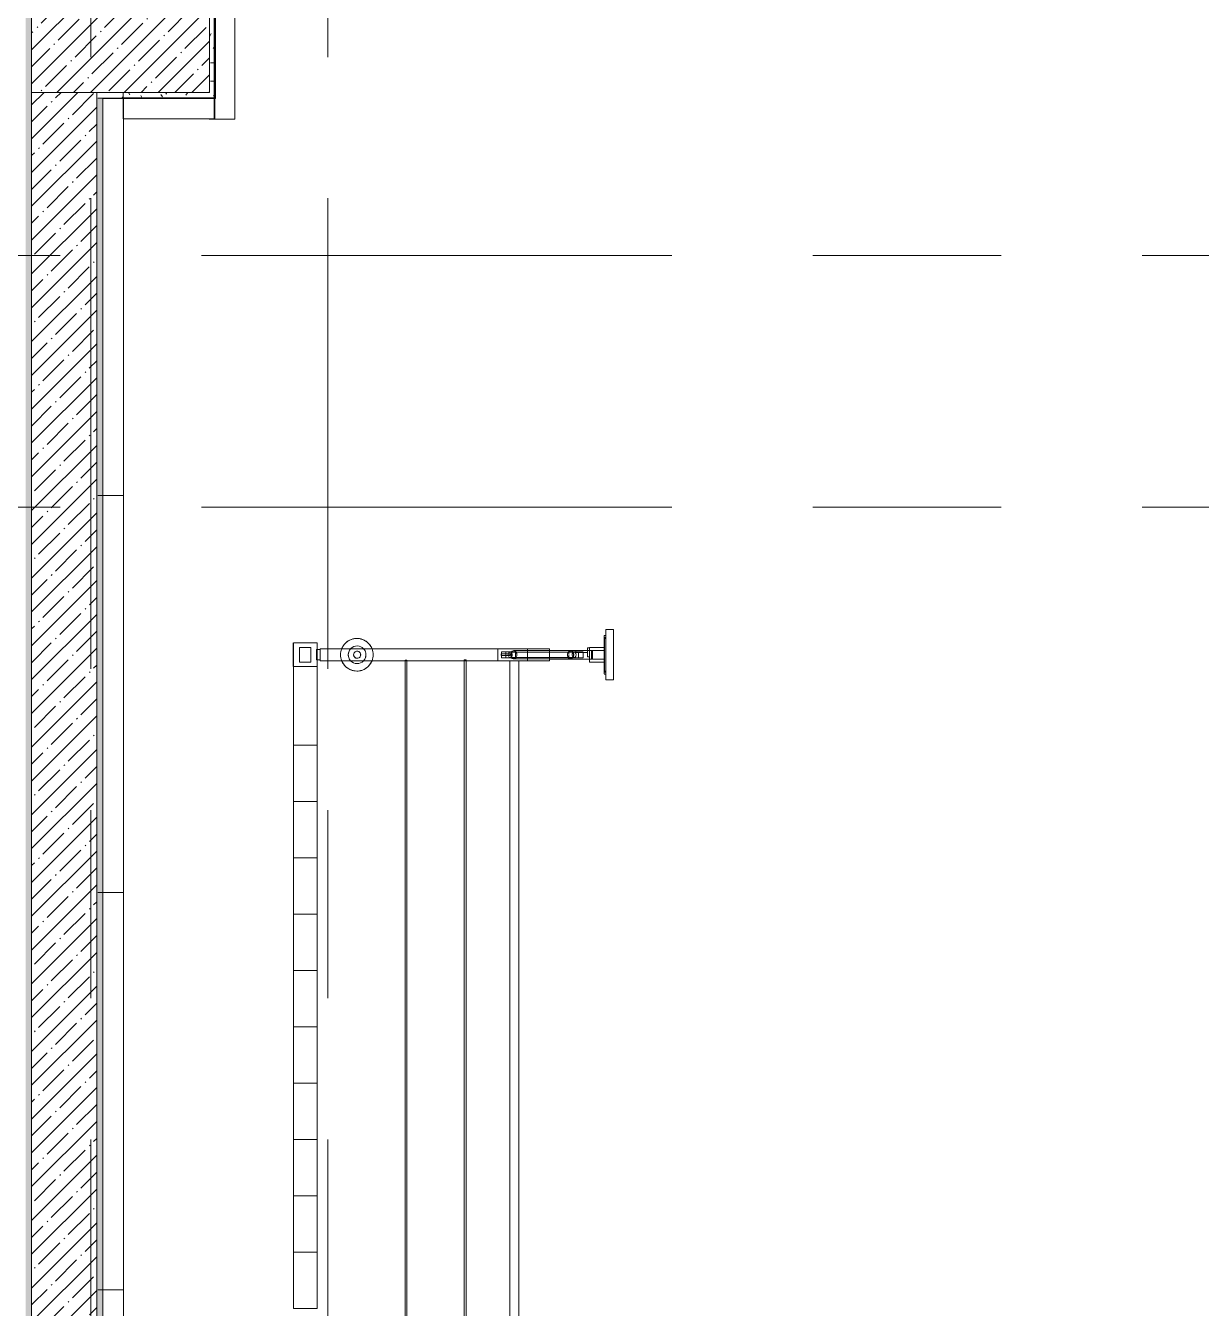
# Model space of a CAD drawing. Header units: millimetres. Extents: x 35147 to 231677, y -8553 to 29000.
# Drawn here: x 42140 to 46108, y 18597 to 22925 of the extents above; entities that cross this region are included whole.
import ezdxf

# ---------------------------------------------------------------- set-up
doc = ezdxf.new("R2010")
doc.units = ezdxf.units.MM
doc.linetypes.add('Осевая', pattern=[3175, 635, -476.25, 1587.5, -476.25])
for name, color, linetype, lineweight in [('0-1', 7, 'Continuous', 9), ('A-WALL', 7, 'Continuous', 9), ('I-WALL', 7, 'Continuous', 9), ('S-COLS', 7, 'Continuous', 9), ('Оси-2', 7, 'Осевая', 9)]:
    doc.layers.add(name, color=color, linetype=linetype, lineweight=lineweight)
for name, color, linetype, lineweight, true_color in [('A-WALL-1', 7, 'Continuous', 9, 0x3c3c3c), ('A-WALL-FNSH-1', 7, 'Continuous', 9, 0x3c3c3c), ('I-FURN-1', 7, 'Continuous', 9, 0xf0f0f0)]:
    doc.layers.add(name, color=color, linetype=linetype, lineweight=lineweight, true_color=true_color)
pattern_1 = [(0, (0, 0), (121.92, 30.48), [10.058, -81.382, 10.058, -81.382, -487.68]), (0, (0, 0), (121.92, 30.48), [-182.88, 10.058, -172.822, 10.058, -81.382, -213.36]), (0, (0, 0), (121.92, 30.48), [-457.2, 10.058, -50.902, 10.058, -142.342]), (120, (45.72, 15.24), (-87.356454, 90.345817), [10.058, -81.382, 10.058, -81.382, -487.68]), (120, (45.72, 15.24), (-87.356454, 90.345817), [-182.88, 10.058, -172.822, 10.058, -81.382, -213.36]), (120, (45.72, 15.24), (-87.356454, 90.345817), [-457.2, 10.058, -50.902, 10.058, -142.342]), (240, (60.96, 76.2), (-34.563546, -120.825817), [10.058, -81.382, 10.058, -81.382, -487.68]), (240, (60.96, 76.2), (-34.563546, -120.825817), [-182.88, 10.058, -172.822, 10.058, -81.382, -213.36]), (240, (60.96, 76.2), (-34.563546, -120.825817), [-457.2, 10.058, -50.902, 10.058, -142.342])]

# ---------------------------------------------------------------- blocks, each defined once
blk = doc.blocks.new('BSC_Колонна _Прямоугольная - 600х600-V20-План размещения напольных электротехнических лючков и розеток 2 этажа в осях 12-23')
at = {"layer": 'S-COLS'}
h = blk.add_hatch(dxfattribs=at)
h.set_pattern_fill('FP_31', color=256, style=0, pattern_type=2)
h.set_pattern_definition([(45, (-42460, -23000), (-57.02463, 57.02463), []), (45, (-42402.975, -23000), (-57.02463, 57.02463), [100.806, -20.161, 3.353, -16.808])])
h.paths.add_polyline_path([(-300, -300), (300, -300), (300, 300), (-300, 300), (-300, -81.5)])
for p, q in [((300, 300), (-300, 300)), ((-300, 300), (-300, -300)), ((300, -300), (300, 300)), ((-300, -300), (300, -300))]:
    blk.add_line(p, q, dxfattribs=at)
blk = doc.blocks.new('Sports-Recreation_Goals-Nets_Unisport_Handball-goal-with-gas-springs - 5_26-V146-План размещения напольных электротехнических лючков и розеток 2 этажа в осях 12-23')
at = {"layer": '0-1'}
for p, q in [((-1605, -25), (-1605, -31)), ((-1605, -25), (-1605, -31)), ((-1595.4, -25), (-1595.4, -30)), ((-1595.4, -25), (-1595.4, -30)), ((-1484.4, -30), (-1484.4, -25)), ((-1484.4, -30), (-1484.4, -25)), ((-1475, -31), (-1475, -25)), ((-1475, -31), (-1475, -25)), ((-1554.1, -126.9), (-1550, -126.9)), ((-1550, -126.9), (-1548.1, -126.9)), ((-1554, -144.1), (-1554, -289.4)), ((-1549, -132.1), (-1549, -289.4)), ((-1531, -289.4), (-1531, -132.1)), ((-1526, -289.4), (-1526, -144.1)), ((-1554, -289.4), (-1554, -336.2)), ((-1549, -289.4), (-1549, -348)), ((-1531, -348), (-1531, -289.4)), ((-1526, -336.2), (-1526, -289.4)), ((-1520, -497), (-1522.7, -497)), ((-1522.7, -503), (-1520, -503)), ((-1520, -496.9), (-1522.2, -496.9)), ((-1522.2, -502.9), (-1520, -502.9)), ((1520, -496.9), (-1520, -496.9)), ((1520, -497), (-1520, -497)), ((-1520, -502.9), (1520, -502.9)), ((-1520, -503), (1520, -503)), ((-1520, -696.9), (-1522.2, -696.9)), ((-1522.2, -702.9), (-1520, -702.9)), ((1520, -696.9), (-1520, -696.9)), ((-1520, -702.9), (1520, -702.9))]:
    blk.add_line(p, q, dxfattribs=at)
at = {"layer": 'I-FURN-1'}
for p, q in [((-1455, 0), (-1625, 0)), ((-1625, 0), (-1455, 0)), ((-1625, 0), (-1625, -25)), ((-1625, -25), (-1625, 0)), ((-1455, -25), (-1455, 0)), ((-1455, 0), (-1455, -25)), ((-1625, -25), (-1600.7, -25)), ((-1455, -25), (-1625, -25)), ((-1605, -25), (-1601.1, -25)), ((-1598.2, -25), (-1605, -25)), ((-1605, -25), (-1601.1, -25)), ((-1601.1, -25), (-1605, -25)), ((-1603.2, -31), (-1605, -31)), ((-1605, -31), (-1598.2, -31)), ((-1603.2, -31), (-1605, -31)), ((-1605, -31), (-1603.2, -31)), ((-1598.2, -31), (-1603.2, -31)), ((-1598.2, -31), (-1603.2, -31)), ((-1603.2, -31), (-1598.2, -31)), ((-1601.1, -25), (-1598.2, -25)), ((-1601.1, -25), (-1598.2, -25)), ((-1598.2, -25), (-1601.1, -25)), ((-1600.7, -25), (-1594, -25)), ((-1598.2, -25), (-1598.2, -31)), ((-1598.2, -31), (-1598.2, -25)), ((-1598.2, -25), (-1594, -25)), ((-1594, -25), (-1598.2, -25)), ((-1598.2, -25), (-1598.2, -31)), ((-1598.2, -31), (-1598.2, -25)), ((-1598.2, -25), (-1594, -25)), ((-1594, -25), (-1598.2, -25)), ((-1564.9, -31), (-1598.2, -31)), ((-1598.2, -31), (-1564.9, -31)), ((-1564.9, -31), (-1598.2, -31)), ((-1598.2, -31), (-1564.9, -31)), ((-1594, -25), (-1485.8, -25)), ((-1485.8, -25), (-1594, -25)), ((-1594, -25), (-1485.8, -25)), ((-1485.8, -25), (-1594, -25)), ((-1594, -25), (-1539.9, -25)), ((-1583.3, -25), (-1594, -25)), ((-1594, -25), (-1594, -25)), ((-1594, -25), (-1539.9, -25)), ((-1539.9, -25), (-1594, -25)), ((-1594, -25), (-1485.8, -25)), ((-1583.3, -30), (-1594, -30)), ((-1594, -30), (-1555.2, -30)), ((-1594, -30), (-1594, -30)), ((-1555.2, -30), (-1594, -30)), ((-1594, -30), (-1539.9, -30)), ((-1539.9, -25), (-1583.3, -25)), ((-1555.2, -30), (-1583.3, -30)), ((-1554.9, -31), (-1564.9, -31)), ((-1564.9, -31), (-1554.9, -31)), ((-1554.9, -31), (-1564.9, -31)), ((-1564.9, -31), (-1554.9, -31)), ((-1554.9, -31), (-1564.9, -31)), ((-1564.9, -31), (-1554.9, -31)), ((-1564.9, -31), (-1564.9, -81)), ((-1564.9, -81), (-1564.9, -31)), ((-1539.9, -30), (-1555.2, -30)), ((-1555.2, -30), (-1539.9, -30)), ((-1539.9, -30), (-1555.2, -30)), ((-1524.9, -30), (-1554.9, -30)), ((-1554.9, -30), (-1524.9, -30)), ((-1524.9, -30), (-1554.9, -30)), ((-1554.9, -30), (-1524.9, -30)), ((-1554.9, -30), (-1554.9, -74)), ((-1554.9, -74), (-1554.9, -30)), ((-1554.9, -31), (-1554.9, -74)), ((-1554.9, -74), (-1554.9, -31)), ((-1524.9, -31), (-1554.9, -31)), ((-1554.9, -31), (-1524.9, -31)), ((-1524.9, -31), (-1554.9, -31)), ((-1554.9, -31), (-1524.9, -31)), ((-1524.9, -31), (-1554.9, -31)), ((-1554.9, -31), (-1524.9, -31)), ((-1515.8, -25), (-1539.9, -25)), ((-1539.9, -25), (-1485.8, -25)), ((-1485.8, -25), (-1539.9, -25)), ((-1539.9, -25), (-1485.8, -25)), ((-1539.9, -30), (-1524.6, -30)), ((-1524.6, -30), (-1539.9, -30)), ((-1539.9, -30), (-1524.6, -30)), ((-1485.8, -30), (-1539.9, -30)), ((-1524.9, -74), (-1524.9, -30)), ((-1524.9, -30), (-1524.9, -74)), ((-1524.9, -74), (-1524.9, -31)), ((-1524.9, -31), (-1524.9, -74)), ((-1514.9, -31), (-1524.9, -31)), ((-1524.9, -31), (-1514.9, -31)), ((-1514.9, -31), (-1524.9, -31)), ((-1524.9, -31), (-1514.9, -31)), ((-1514.9, -31), (-1524.9, -31)), ((-1524.9, -31), (-1514.9, -31)), ((-1524.6, -30), (-1485.8, -30)), ((-1485.8, -30), (-1524.6, -30)), ((-1524.6, -30), (-1485.8, -30)), ((-1485.8, -25), (-1515.8, -25)), ((-1481.8, -31), (-1514.9, -31)), ((-1514.9, -31), (-1481.8, -31)), ((-1481.8, -31), (-1514.9, -31)), ((-1514.9, -31), (-1481.8, -31)), ((-1514.9, -81), (-1514.9, -31)), ((-1514.9, -31), (-1514.9, -81)), ((-1485.8, -25), (-1481.8, -25)), ((-1481.8, -25), (-1485.8, -25)), ((-1485.8, -25), (-1481.8, -25)), ((-1481.8, -25), (-1485.8, -25)), ((-1485.8, -25), (-1485.8, -25)), ((-1485.8, -25), (-1481.8, -25)), ((-1485.8, -30), (-1485.8, -30)), ((-1481.8, -25), (-1481.8, -27.2)), ((-1481.8, -25), (-1481.8, -25)), ((-1481.8, -25), (-1481.8, -31)), ((-1481.8, -25), (-1481.8, -27.2)), ((-1481.8, -25), (-1481.8, -25)), ((-1481.8, -25), (-1481.8, -27.2)), ((-1481.8, -25), (-1455, -25)), ((-1481.8, -27.2), (-1481.8, -29.1)), ((-1481.8, -27.2), (-1481.8, -29.1)), ((-1481.8, -27.2), (-1481.8, -29.1)), ((-1481.8, -29.1), (-1481.8, -31)), ((-1481.8, -29.1), (-1481.8, -31)), ((-1481.8, -29.1), (-1481.8, -31)), ((-1475.8, -31), (-1481.8, -31)), ((-1481.8, -31), (-1475.8, -31)), ((-1475.8, -31), (-1481.8, -31)), ((-1481.8, -31), (-1475.8, -31)), ((-1475.8, -31), (-1475.8, -31)), ((-1564.9, -81), (-1563.1, -81)), ((-1554.5, -81), (-1564.9, -81)), ((-1557, -80.9), (-1563.1, -80.9)), ((-1563.1, -80.9), (-1557.3, -80.9)), ((-1563.1, -81), (-1563.1, -86.9)), ((-1563.1, -86.9), (-1563.1, -81)), ((-1563.1, -81), (-1556.9, -81)), ((-1556.4, -80.9), (-1557, -80.9)), ((-1556.7, -80.9), (-1554.7, -80.9)), ((-1554.6, -80.9), (-1556.4, -80.9)), ((-1556.4, -81), (-1554.5, -81)), ((-1524.9, -74), (-1554.9, -74)), ((-1548.1, -80.9), (-1554.6, -80.9)), ((-1525.4, -70), (-1554.5, -70)), ((-1554.5, -70), (-1525.4, -70)), ((-1525.4, -70), (-1554.5, -70)), ((-1554.5, -70), (-1525.4, -70)), ((-1554.5, -70), (-1554.5, -74)), ((-1554.5, -70), (-1554.5, -74)), ((-1554.5, -70), (-1554.5, -74)), ((-1554.5, -70), (-1554.5, -74)), ((-1554.5, -74), (-1525.4, -74)), ((-1525.4, -74), (-1554.5, -74)), ((-1554.5, -74), (-1525.4, -74)), ((-1554.5, -74), (-1554.5, -214.9)), ((-1554.5, -74), (-1554.5, -214.9)), ((-1554.5, -74), (-1554.5, -80.9)), ((-1554.5, -74), (-1554.5, -80.9)), ((-1554.5, -81), (-1554.5, -82.5)), ((-1554.5, -81), (-1554.5, -82.5)), ((-1554.5, -81), (-1539.9, -81)), ((-1525.4, -81), (-1554.5, -81)), ((-1554.5, -83.3), (-1554.5, -86.9)), ((-1554.5, -83.3), (-1554.5, -86.9)), ((-1553.7, -80.9), (-1539.6, -80.9)), ((-1548.1, -80.9), (-1533.1, -80.9)), ((-1539.9, -81), (-1536.5, -81)), ((-1539.6, -80.9), (-1536.1, -80.9)), ((-1536.5, -81), (-1533.1, -81)), ((-1536.1, -80.9), (-1533.1, -80.9)), ((-1533.1, -81), (-1533.1, -86.9)), ((-1533.1, -81), (-1533.1, -86.9)), ((-1533.1, -81), (-1525.4, -81)), ((-1525.4, -74), (-1525.4, -70)), ((-1525.4, -70), (-1525.4, -74)), ((-1525.4, -74), (-1525.4, -70)), ((-1525.4, -70), (-1525.4, -74)), ((-1525.4, -214.9), (-1525.4, -74)), ((-1525.4, -74), (-1525.4, -214.9)), ((-1525.4, -81), (-1525.4, -74)), ((-1525.4, -74), (-1525.4, -81)), ((-1525.4, -214.9), (-1525.4, -81)), ((-1525.4, -81), (-1525.4, -214.9)), ((-1525.4, -81), (-1514.9, -81)), ((-1514.9, -81), (-1525.4, -81)), ((-1563.1, -86.9), (-1557, -86.9)), ((-1560.2, -86.9), (-1563.1, -86.9)), ((-1557.3, -86.9), (-1560.2, -86.9)), ((-1557, -86.9), (-1556.4, -86.9)), ((-1554.7, -86.9), (-1556.7, -86.9)), ((-1556.4, -86.9), (-1554.6, -86.9)), ((-1554.6, -86.9), (-1548.1, -86.9)), ((-1554.5, -86.9), (-1554.5, -214.9)), ((-1554.5, -86.9), (-1554.5, -214.9)), ((-1548.1, -86.9), (-1554.1, -86.9)), ((-1554.1, -86.9), (-1554.1, -111.9)), ((-1554.1, -86.9), (-1548.1, -86.9)), ((-1554.1, -111.9), (-1554.1, -86.9)), ((-1554.1, -111.9), (-1554.1, -126.9)), ((-1554.1, -111.9), (-1554.1, -115.5)), ((-1554.1, -115.8), (-1554.1, -122.6)), ((-1554.1, -122.6), (-1554.1, -126.9)), ((-1548.1, -86.9), (-1553.7, -86.9)), ((-1550, -102.2), (-1548.1, -102.2)), ((-1550, -111.9), (-1550, -102.4)), ((-1550, -102.4), (-1550, -115.2)), ((-1550, -135), (-1550, -112.3)), ((-1550, -117.4), (-1550, -120.7)), ((-1550, -121.3), (-1550, -136.8)), ((-1548.1, -117.4), (-1549.7, -117.4)), ((-1548.1, -111.9), (-1548.1, -86.9)), ((-1548.1, -86.9), (-1548.1, -102.2)), ((-1533.1, -86.9), (-1548.1, -86.9)), ((-1533.1, -86.9), (-1548.1, -86.9)), ((-1548.1, -102.2), (-1548.1, -111.9)), ((-1548.1, -102.2), (-1530, -102.2)), ((-1548.1, -126.9), (-1548.1, -111.9)), ((-1548.1, -115.5), (-1548.1, -111.9)), ((-1548.1, -122.6), (-1548.1, -115.8)), ((-1530, -117.4), (-1548.1, -117.4)), ((-1548.1, -126.9), (-1548.1, -122.6)), ((-1530, -117.4), (-1530, -102.2)), ((-1530, -102.2), (-1530, -135)), ((-1530, -136.8), (-1530, -117.4)), ((-1550, -136.8), (-1550, -135)), ((-1544.6, -135), (-1550, -135)), ((-1550, -136.8), (-1550, -150.1)), ((-1550, -150.1), (-1550, -136.8)), ((-1547.2, -150.1), (-1545.2, -150.1)), ((-1540.1, -135), (-1544.2, -135)), ((-1544, -150.1), (-1541, -150.1)), ((-1535.8, -135), (-1539.9, -135)), ((-1539, -150.1), (-1536.1, -150.1)), ((-1530, -135), (-1535.4, -135)), ((-1535.2, -150.1), (-1533.2, -150.1)), ((-1531.8, -150.1), (-1530.5, -150.1)), ((-1530, -136.8), (-1530, -135)), ((-1530, -150.1), (-1530, -136.8)), ((-1530, -150.1), (-1530, -136.8)), ((-1560, -289.4), (-1560, -214.9)), ((-1560, -214.9), (-1554.5, -214.9)), ((-1560, -214.9), (-1554.5, -214.9)), ((-1560, -214.9), (-1560, -289.4)), ((-1554.5, -214.9), (-1560, -214.9)), ((-1560, -214.9), (-1520, -214.9)), ((-1560, -214.9), (-1560, -289.4)), ((-1560, -989.9), (-1560, -214.9)), ((-1525.4, -214.9), (-1554.5, -214.9)), ((-1554.5, -214.9), (-1525.4, -214.9)), ((-1525.4, -214.9), (-1554.5, -214.9)), ((-1549.2, -214.9), (-1552.2, -214.9)), ((-1552.2, -214.9), (-1549.2, -214.9)), ((-1552.2, -214.9), (-1549.2, -214.9)), ((-1552.2, -214.9), (-1549.2, -214.9)), ((-1545.3, -214.9), (-1548.3, -214.9)), ((-1548.3, -214.9), (-1545.3, -214.9)), ((-1548.3, -214.9), (-1545.3, -214.9)), ((-1548.3, -214.9), (-1545.3, -214.9)), ((-1540, -214.9), (-1545.1, -214.9)), ((-1545.1, -214.9), (-1540, -214.9)), ((-1545.1, -214.9), (-1540, -214.9)), ((-1545.1, -214.9), (-1540, -214.9)), ((-1534.7, -214.9), (-1538.9, -214.9)), ((-1538.9, -214.9), (-1534.7, -214.9)), ((-1538.9, -214.9), (-1534.7, -214.9)), ((-1538.9, -214.9), (-1534.7, -214.9)), ((-1532.3, -214.9), (-1533.6, -214.9)), ((-1533.6, -214.9), (-1532.3, -214.9)), ((-1533.6, -214.9), (-1532.3, -214.9)), ((-1533.6, -214.9), (-1532.3, -214.9)), ((-1528.6, -214.9), (-1530.1, -214.9)), ((-1530.1, -214.9), (-1528.6, -214.9)), ((-1530.1, -214.9), (-1528.6, -214.9)), ((-1530.1, -214.9), (-1528.6, -214.9)), ((-1525.4, -214.9), (-1520, -214.9)), ((-1525.4, -214.9), (-1520, -214.9)), ((-1520, -214.9), (-1525.4, -214.9)), ((-1520, -214.9), (-1520, -289.4)), ((-1520, -289.4), (-1520, -214.9)), ((-1520, -289.4), (-1520, -214.9)), ((-1520, -214.9), (-1520, -989.9)), ((-1560, -389.4), (-1560, -289.4)), ((-1560, -289.4), (-1560, -389.4)), ((-1560, -289.4), (-1560, -389.4)), ((-1520, -289.4), (-1560, -289.4)), ((-1560, -289.4), (-1520, -289.4)), ((-1560, -289.4), (-1560, -389.4)), ((-1560, -389.4), (-1560, -289.4)), ((-1520, -289.4), (-1520, -319.4)), ((-1520, -319.4), (-1520, -289.4)), ((-1520, -319.4), (-1520, -289.4)), ((-1520, -319.4), (-1520, -289.4)), ((-1520, -289.4), (-1520, -389.4)), ((-1550, -362.7), (-1550, -330)), ((-1550, -330), (-1550, -345.1)), ((-1550, -330), (-1530, -330)), ((-1550, -345.1), (-1550, -377.8)), ((-1547.8, -345.1), (-1550, -345.1)), ((-1532.6, -345.1), (-1547.4, -345.1)), ((-1530, -345.1), (-1532.2, -345.1)), ((-1530, -345.1), (-1530, -330)), ((-1530, -330), (-1530, -362.7)), ((-1530, -377.8), (-1530, -345.1)), ((-1520, -319.4), (-1520, -349.4)), ((-1520, -349.4), (-1520, -319.4)), ((-1520, -349.4), (-1520, -319.4)), ((1520, -319.4), (-1520, -319.4)), ((-1520, -319.4), (1520, -319.4)), ((-1520, -349.4), (-1520, -319.4)), ((-1520, -319.4), (-1520, -349.4)), ((-1520, -349.4), (-1520, -319.4)), ((-1560, -842.5), (-1560, -389.4)), ((-1560, -389.4), (-1560, -842.5)), ((-1560, -389.4), (-1560, -989.9)), ((-1560, -389.4), (-1520, -389.4)), ((-1520, -389.4), (-1560, -389.4)), ((-1550, -377.8), (-1550, -362.7)), ((-1543, -362.7), (-1550, -362.7)), ((-1550, -377.8), (-1543, -377.8)), ((-1543, -364.1), (-1543, -349.1)), ((-1543, -379.1), (-1543, -349.1)), ((-1543, -349.1), (-1537, -349.1)), ((-1537, -362.7), (-1543, -362.7)), ((-1543, -364.1), (-1543, -378.7)), ((-1543, -377.8), (-1537, -377.8)), ((-1543, -378.7), (-1543, -379.1)), ((-1543, -379.1), (-1537, -379.1)), ((-1537, -349.1), (-1537, -364.1)), ((-1537, -349.1), (-1537, -379.1)), ((-1530, -362.7), (-1537, -362.7)), ((-1537, -378.7), (-1537, -364.1)), ((-1537, -377.8), (-1530, -377.8)), ((-1537, -379.1), (-1537, -378.7)), ((-1530, -377.8), (-1530, -362.7)), ((-1520, -349.4), (-1520, -389.4)), ((-1520, -389.4), (-1520, -349.4)), ((-1520, -389.4), (-1520, -349.4)), ((-1520, -349.4), (1520, -349.4)), ((1520, -349.4), (-1520, -349.4)), ((-1520, -389.4), (-1520, -349.4)), ((-1520, -389.4), (-1520, -497.4)), ((-1520, -497.4), (-1520, -389.4)), ((-1520, -497.4), (-1520, -389.4)), ((-1522.7, -498.4), (-1522.7, -497)), ((-1522.7, -497), (-1522.7, -497.4)), ((-1522.7, -498.2), (-1522.7, -501.5)), ((-1522.7, -498.4), (-1522.7, -502.5)), ((-1522.7, -502.5), (-1522.7, -503)), ((-1522.2, -498.4), (-1522.2, -497.4)), ((-1522.2, -498.1), (-1522.2, -501.5)), ((-1522.2, -498.4), (-1522.2, -502.9)), ((-1520, -502.5), (-1520, -498.6)), ((-1520, -502.5), (-1520, -498.6)), ((-1520, -498.7), (-1520, -502.5)), ((-1520, -502.5), (-1520, -697.4)), ((-1520, -697.4), (-1520, -502.5)), ((-1520, -697.4), (-1520, -502.5)), ((-1522.2, -698.4), (-1522.2, -697.4)), ((-1522.2, -698.2), (-1522.2, -701.5)), ((-1522.2, -698.4), (-1522.2, -702.9)), ((-1520, -698.7), (-1520, -702.5)), ((-1520, -702.5), (-1520, -698.7)), ((-1520, -702.5), (-1520, -698.7)), ((-1520, -702.5), (-1520, -842.3)), ((-1520, -842.3), (-1520, -702.5)), ((-1520, -989.9), (-1520, -702.5)), ((-1560, -886.5), (-1560, -843.8)), ((-1560, -843.8), (-1560, -886.5)), ((-1520, -844.2), (-1520, -886.1)), ((-1520, -886.1), (-1520, -844.2)), ((-1560, -989), (-1560, -886.5)), ((-1560, -886.5), (-1560, -989)), ((-1520, -886.9), (-1520, -989)), ((-1520, -989), (-1520, -886.9)), ((-1560, -989), (-1557.5, -989)), ((-1520, -989), (-1560, -989)), ((-1560, -989.9), (-1557.5, -989.9)), ((-1520, -989.9), (-1560, -989.9)), ((-1557.5, -989), (-1522.5, -989)), ((-1557.5, -989), (-1522.5, -989)), ((-1522.5, -989), (-1557.5, -989)), ((-1557.5, -989.9), (-1557.5, -999.9)), ((-1557.5, -999.9), (-1557.5, -989.9)), ((-1557.5, -989.9), (-1522.5, -989.9)), ((-1557.5, -989.9), (-1522.5, -989.9)), ((-1522.5, -989.9), (-1557.5, -989.9)), ((-1557.5, -989.9), (-1557.5, -999.9)), ((-1557.5, -999.9), (-1557.5, -989.9)), ((-1522.5, -989), (-1520, -989)), ((-1522.5, -989.9), (-1522.5, -999.9)), ((-1522.5, -999.9), (-1522.5, -989.9)), ((-1522.5, -989.9), (-1520, -989.9)), ((-1522.5, -989.9), (-1522.5, -999.9)), ((-1522.5, -999.9), (-1522.5, -989.9)), ((-1234.9, -999.9), (-1580.1, -999.9)), ((-1580.1, -999.9), (-1580.1, -1079.9)), ((-1580.1, -999.9), (-1580.1, -1079.9)), ((-1580.1, -999.9), (-1557.5, -999.9)), ((-1557.5, -1000), (-1580.1, -1000)), ((-1580.1, -1000), (-1557.5, -1000)), ((-1580.1, -1000), (-1580.1, -1079.9)), ((-1580.1, -1079.9), (-1580.1, -1000)), ((-1557.5, -1000), (-1580.1, -1000)), ((-1580.1, -1000), (-1557.5, -1000)), ((-1580.1, -1000), (-1580.1, -1079.9)), ((-1580.1, -1079.9), (-1580.1, -1000)), ((-1557.5, -1000), (-1580.1, -1000)), ((-1580.1, -1000), (-1557.5, -1000)), ((-1580.1, -1000), (-1580.1, -1079.9)), ((-1580.1, -1079.9), (-1580.1, -1000)), ((-1557.5, -1000), (-1580.1, -1000)), ((-1580.1, -1000), (-1557.5, -1000)), ((-1580.1, -1000), (-1580.1, -1079.9)), ((-1580.1, -1079.9), (-1580.1, -1000)), ((-1557.5, -1000), (-1580.1, -1000)), ((-1580.1, -1000), (-1557.5, -1000)), ((-1580.1, -1000), (-1580.1, -1079.9)), ((-1580.1, -1079.9), (-1580.1, -1000)), ((-1557.5, -1000), (-1580.1, -1000)), ((-1580.1, -1000), (-1557.5, -1000)), ((-1580.1, -1000), (-1580.1, -1079.9)), ((-1580.1, -1079.9), (-1580.1, -1000)), ((-1557.5, -1000), (-1580.1, -1000)), ((-1580.1, -1000), (-1557.5, -1000)), ((-1580.1, -1000), (-1580.1, -1079.9)), ((-1580.1, -1079.9), (-1580.1, -1000)), ((-1557.5, -1000), (-1580.1, -1000)), ((-1580.1, -1000), (-1557.5, -1000)), ((-1580.1, -1000), (-1580.1, -1079.9)), ((-1580.1, -1079.9), (-1580.1, -1000)), ((-1557.5, -1000), (-1580.1, -1000)), ((-1580.1, -1000), (-1557.5, -1000)), ((-1580.1, -1000), (-1580.1, -1079.9)), ((-1580.1, -1079.9), (-1580.1, -1000)), ((-1515, -1020.4), (-1565, -1020.4)), ((-1565, -1020.4), (-1515, -1020.4)), ((-1565, -1020.4), (-1565, -1059.4)), ((-1565, -1059.4), (-1565, -1020.4)), ((-1557.5, -999.9), (-1522.5, -999.9)), ((-1557.5, -999.9), (-1557.5, -1001.4)), ((-1557.5, -1001.4), (-1557.5, -999.9)), ((-1522.5, -1000), (-1557.5, -1000)), ((-1557.5, -1000), (-1522.5, -1000)), ((-1522.5, -1000), (-1557.5, -1000)), ((-1557.5, -1000), (-1522.5, -1000)), ((-1522.5, -1000), (-1557.5, -1000)), ((-1557.5, -1000), (-1522.5, -1000)), ((-1522.5, -1000), (-1557.5, -1000)), ((-1557.5, -1000), (-1522.5, -1000)), ((-1522.5, -1000), (-1557.5, -1000)), ((-1557.5, -1000), (-1522.5, -1000)), ((-1522.5, -1000), (-1557.5, -1000)), ((-1557.5, -1000), (-1522.5, -1000)), ((-1522.5, -1000), (-1557.5, -1000)), ((-1557.5, -1000), (-1522.5, -1000)), ((-1522.5, -1000), (-1557.5, -1000)), ((-1557.5, -1000), (-1522.5, -1000)), ((-1522.5, -1000), (-1557.5, -1000)), ((-1557.5, -1000), (-1522.5, -1000)), ((-1557.5, -1000), (-1557.5, -1001.4)), ((-1557.5, -1001.4), (-1557.5, -1000)), ((-1557.5, -1001.4), (-1522.5, -1001.4)), ((-1522.5, -1001.4), (-1557.5, -1001.4)), ((-1557.5, -1001.4), (-1522.5, -1001.4)), ((-1522.5, -1001.4), (-1557.5, -1001.4)), ((-1522.5, -999.9), (-1502.1, -999.9)), ((-1522.5, -999.9), (-1522.5, -1001.4)), ((-1522.5, -1001.4), (-1522.5, -999.9)), ((-1500, -1000), (-1522.5, -1000)), ((-1522.5, -1000), (-1500, -1000)), ((-1500, -1000), (-1522.5, -1000)), ((-1522.5, -1000), (-1500, -1000)), ((-1500, -1000), (-1522.5, -1000)), ((-1522.5, -1000), (-1500, -1000)), ((-1500, -1000), (-1522.5, -1000)), ((-1522.5, -1000), (-1500, -1000)), ((-1500, -1000), (-1522.5, -1000)), ((-1522.5, -1000), (-1500, -1000)), ((-1500, -1000), (-1522.5, -1000)), ((-1522.5, -1000), (-1500, -1000)), ((-1500, -1000), (-1522.5, -1000)), ((-1522.5, -1000), (-1500, -1000)), ((-1500, -1000), (-1522.5, -1000)), ((-1522.5, -1000), (-1500, -1000)), ((-1500, -1000), (-1522.5, -1000)), ((-1522.5, -1000), (-1500, -1000)), ((-1522.5, -1000), (-1522.5, -1001.4)), ((-1522.5, -1001.4), (-1522.5, -1000)), ((-1515, -1059.4), (-1515, -1020.4)), ((-1515, -1020.4), (-1515, -1059.4)), ((-1502.1, -999.9), (-1500.1, -999.9)), ((-1500.1, -999.9), (-1500.1, -1079.9)), ((-1500.1, -999.9), (-1235, -999.9)), ((-1500.1, -1000), (-1500.1, -1079.9)), ((-1500, -1079.9), (-1500, -1000)), ((-1500, -1000), (-1500, -1079.9)), ((-1500, -1079.9), (-1500, -1000)), ((-1500, -1000), (-1500, -1079.9)), ((-1500, -1079.9), (-1500, -1000)), ((-1500, -1000), (-1500, -1079.9)), ((-1500, -1079.9), (-1500, -1000)), ((-1500, -1000), (-1500, -1079.9)), ((-1500, -1079.9), (-1500, -1000)), ((-1500, -1000), (-1500, -1079.9)), ((-1500, -1079.9), (-1500, -1000)), ((-1500, -1000), (-1500, -1079.9)), ((-1500, -1079.9), (-1500, -1000)), ((-1500, -1000), (-1500, -1079.9)), ((-1500, -1079.9), (-1500, -1000)), ((-1500, -1000), (-1500, -1079.9)), ((-1500, -1079.9), (-1500, -1000)), ((-1500, -1000), (-1500, -1079.9)), ((-1045, -999.9), (-1235, -999.9)), ((-1235, -999.9), (-1235, -1079.9)), ((-1235, -1079.9), (-1235, -999.9)), ((-1234.9, -999.9), (-1234.9, -1079.9)), ((-1234.9, -999.9), (-1234.9, -1079.9)), ((-1045, -999.9), (-1234.9, -999.9)), ((-855, -999.9), (-1045, -999.9)), ((-1045, -999.9), (-1045, -1079.9)), ((-855, -999.9), (-1045, -999.9)), ((-1045, -1079.9), (-1045, -999.9)), ((-1045, -1079.9), (-1045, -999.9)), ((-1045, -999.9), (-1045, -1079.9)), ((-855, -1079.9), (-855, -999.9)), ((-855, -999.9), (-855, -1079.9)), ((-665, -999.9), (-855, -999.9)), ((-855, -999.9), (-855, -1079.9)), ((-665, -999.9), (-855, -999.9)), ((-855, -1079.9), (-855, -999.9)), ((-475, -999.9), (-665, -999.9)), ((-665, -999.9), (-665, -1079.9)), ((-475, -999.9), (-665, -999.9)), ((-665, -1079.9), (-665, -999.9)), ((-665, -1079.9), (-665, -999.9)), ((-665, -999.9), (-665, -1079.9)), ((-475, -1079.9), (-475, -999.9)), ((-475, -999.9), (-475, -1079.9)), ((-285, -999.9), (-475, -999.9)), ((-475, -999.9), (-475, -1079.9)), ((-285, -999.9), (-475, -999.9)), ((-475, -1079.9), (-475, -999.9)), ((-95, -999.9), (-285, -999.9)), ((-285, -999.9), (-285, -1079.9)), ((-95, -999.9), (-285, -999.9)), ((-285, -1079.9), (-285, -999.9)), ((-285, -1079.9), (-285, -999.9)), ((-285, -999.9), (-285, -1079.9)), ((-95, -1079.9), (-95, -999.9)), ((-95, -999.9), (-95, -1079.9)), ((95, -999.9), (-95, -999.9)), ((-95, -999.9), (-95, -1079.9)), ((95, -999.9), (-95, -999.9)), ((-95, -1079.9), (-95, -999.9)), ((285, -999.9), (95, -999.9)), ((95, -999.9), (95, -1079.9)), ((285, -999.9), (95, -999.9)), ((95, -1079.9), (95, -999.9)), ((95, -1079.9), (95, -999.9)), ((95, -999.9), (95, -1079.9)), ((285, -1079.9), (285, -999.9)), ((285, -999.9), (285, -1079.9)), ((475, -999.9), (285, -999.9)), ((285, -999.9), (285, -1079.9)), ((475, -999.9), (285, -999.9)), ((285, -1079.9), (285, -999.9)), ((665, -999.9), (475, -999.9)), ((475, -999.9), (475, -1079.9)), ((665, -999.9), (475, -999.9)), ((475, -1079.9), (475, -999.9)), ((475, -1079.9), (475, -999.9)), ((475, -999.9), (475, -1079.9)), ((665, -1079.9), (665, -999.9)), ((665, -999.9), (665, -1079.9)), ((-1580.1, -1079.9), (-1234.9, -1079.9)), ((-1502.1, -1079.9), (-1580.1, -1079.9)), ((-1580.1, -1080), (-1500, -1080)), ((-1500, -1080), (-1580.1, -1080)), ((-1580.1, -1080), (-1500, -1080)), ((-1500, -1080), (-1580.1, -1080)), ((-1580.1, -1080), (-1500, -1080)), ((-1500, -1080), (-1580.1, -1080)), ((-1580.1, -1080), (-1500, -1080)), ((-1500, -1080), (-1580.1, -1080)), ((-1580.1, -1080), (-1500, -1080)), ((-1500, -1080), (-1580.1, -1080)), ((-1580.1, -1080), (-1500, -1080)), ((-1500, -1080), (-1580.1, -1080)), ((-1580.1, -1080), (-1500, -1080)), ((-1500, -1080), (-1580.1, -1080)), ((-1580.1, -1080), (-1500, -1080)), ((-1500, -1080), (-1580.1, -1080)), ((-1580.1, -1080), (-1500, -1080)), ((-1500, -1080), (-1580.1, -1080)), ((-1565, -1059.4), (-1515, -1059.4)), ((-1515, -1059.4), (-1565, -1059.4)), ((-1500.1, -1079.9), (-1502.1, -1079.9)), ((-1235, -1079.9), (-1500.1, -1079.9)), ((-1045, -1079.9), (-1235, -1079.9)), ((-1234.9, -1079.9), (-1045, -1079.9)), ((-1045, -1079.9), (-855, -1079.9)), ((-855, -1079.9), (-1045, -1079.9)), ((-855, -1079.9), (-665, -1079.9)), ((-665, -1079.9), (-855, -1079.9)), ((-665, -1079.9), (-475, -1079.9)), ((-475, -1079.9), (-665, -1079.9)), ((-475, -1079.9), (-285, -1079.9)), ((-285, -1079.9), (-475, -1079.9)), ((-285, -1079.9), (-95, -1079.9)), ((-95, -1079.9), (-285, -1079.9)), ((-95, -1079.9), (95, -1079.9)), ((95, -1079.9), (-95, -1079.9)), ((95, -1079.9), (285, -1079.9)), ((285, -1079.9), (95, -1079.9)), ((285, -1079.9), (475, -1079.9)), ((475, -1079.9), (285, -1079.9)), ((475, -1079.9), (665, -1079.9)), ((665, -1079.9), (475, -1079.9))]:
    blk.add_line(p, q, dxfattribs=at)
for centre, radius, start, end in [((-1540, -865.5), 55, 111.551, 248.449), ((-1540, -865.5), 55, 119.0854, 139.4712), ((-1540, -865.5), 55, 115.7143, 119.0854), ((-1540, -865.5), 55, 113.7713, 115.7143), ((-1540, -865.5), 55, 111.551, 113.7713), ((-1540, -865.5), 55, 90, 111.5312), ((-1540, -865.5), 55, 90, 111.5312), ((-1540, -865.5), 55, 68.4857, 90), ((-1540, -865.5), 55, 68.4857, 90), ((-1540, -865.5), 55, 291.551, 68.449), ((-1540, -865.5), 55, 66.2287, 68.449), ((-1540, -865.5), 55, 64.2857, 66.2287), ((-1540, -865.5), 55, 60.9146, 64.2857), ((-1540, -865.5), 55, 51.4286, 60.9146), ((-1540, -865.5), 55, 168.6867, 190.4246), ((-1540, -865.5), 55, 164.7103, 167.1429), ((-1540, -865.5), 55, 141.7749, 164.7103), ((-1540, -865.5), 55, 139.4712, 141.4286), ((-1539.9, -864.6), 29.9, 133.1147, 225.0027), ((-1539.9, -864.6), 29.9, 133.1147, 225.0027), ((-1539.9, -864.6), 29.9, 100.7971, 133.1147), ((-1539.9, -864.6), 29.9, 100.7971, 133.1147), ((-1540, -864.6), 12, 32.0807, 212.0807), ((-1540, -864.6), 12, 167.0807, 212.0807), ((-1540, -864.6), 12, 151.2788, 167.0807), ((-1540, -864.6), 12, 136.9628, 151.2788), ((-1540, -864.6), 12, 212.0807, 30.5238), ((-1540, -864.6), 12, 122.0807, 135.3403), ((-1540, -864.6), 12, 104.4676, 122.0807), ((-1539.9, -864.6), 29.9, 89.5405, 100.7971), ((-1539.9, -864.6), 29.9, 45.7588, 100.7971), ((-1540, -864.6), 12, 92.106, 104.4676), ((-1540, -864.6), 12, 32.0807, 87.3451), ((-1539.9, -864.6), 29.9, 64.7971, 86.5758), ((-1540, -864.6), 12, 347.0807, 30.5238), ((-1539.9, -864.6), 29.9, 46.7971, 64.7971), ((-1539.9, -864.6), 29.9, 312.4857, 45.7588), ((-1539.9, -864.6), 29.9, 312.4857, 45.7588), ((-1540, -865.5), 55, 40.5288, 51.4286), ((-1540, -865.5), 55, 14.401, 38.2251), ((-1540, -865.5), 55, 10.4246, 12.8571), ((-1540, -865.5), 55, 348.6867, 10.4246), ((-1540, -865.5), 55, 190.4246, 192.8571), ((-1540, -865.5), 55, 194.401, 218.2251), ((-1540, -865.5), 55, 220.5288, 231.4286), ((-1540, -865.5), 55, 231.4286, 240.9146), ((-1539.9, -864.6), 29.9, 225.0027, 280.7971), ((-1539.9, -864.6), 29.9, 226.7971, 244.7971), ((-1539.9, -864.6), 29.9, 244.7971, 267.4596), ((-1540, -864.6), 12, 212.0807, 267.3451), ((-1539.9, -864.6), 29.9, 269.5403, 280.7971), ((-1540, -864.6), 12, 272.106, 284.4676), ((-1540, -864.6), 12, 284.4676, 302.0807), ((-1539.9, -864.6), 29.9, 280.7971, 312.4857), ((-1539.9, -864.6), 29.9, 280.7971, 312.4857), ((-1540, -864.6), 12, 302.0807, 315.3403), ((-1540, -864.6), 12, 320.5484, 331.2788), ((-1540, -864.6), 12, 331.2788, 347.0807), ((-1540, -865.5), 55, 299.0854, 319.4712), ((-1540, -865.5), 55, 319.4712, 321.4286), ((-1540, -865.5), 55, 321.7749, 344.7103), ((-1540, -865.5), 55, 344.7103, 347.1429), ((-1540, -865.5), 55, 240.9146, 244.2857), ((-1540, -865.5), 55, 244.2857, 246.2287), ((-1540, -865.5), 55, 246.2287, 248.449), ((-1540, -865.5), 55, 248.4688, 270), ((-1540, -865.5), 55, 248.4688, 270), ((-1540, -865.5), 55, 270, 291.5143), ((-1540, -865.5), 55, 270, 291.5143), ((-1540, -865.5), 55, 291.551, 293.7713), ((-1540, -865.5), 55, 293.7713, 295.7143), ((-1540, -865.5), 55, 295.7143, 299.0854)]:
    blk.add_arc(centre, radius, start, end, dxfattribs=at)
for centre, major_axis, start_param, end_param in [((-1540, -132.1), (9, 0), 1.570796, 3.588992), ((-1540, -132.1), (9, 0), 5.835786, 7.853982), ((-1540, -144.1), (14, 0), 1.570796, 3.141593), ((-1540, -144.1), (14, 0), 3.141593, 3.322848), ((-1540, -144.1), (14, 0), 3.33115, 3.491338), ((-1540, -144.1), (14, 0), 3.52479, 3.682602), ((-1540, -144.1), (14, 0), 3.773369, 3.92419), ((-1540, -144.1), (14, 0), 4.136048, 4.397085), ((-1540, -132.1), (9, 0), 3.816291, 4.127878), ((-1540, -132.1), (9, 0), 4.151538, 4.671421), ((-1540, -144.1), (14, 0), 4.398941, 4.712389), ((-1540, -144.1), (14, 0), 0, 1.570796), ((-1540, -144.1), (14, 0), 4.712389, 5.017501), ((-1540, -132.1), (9, 0), 4.755033, 5.271558), ((-1540, -132.1), (9, 0), 5.287829, 5.608487), ((-1540, -144.1), (14, 0), 5.098638, 5.252853), ((-1540, -144.1), (14, 0), 5.364723, 5.464962), ((-1540, -144.1), (14, 0), 5.564316, 5.872134), ((-1540, -144.1), (14, 0), 5.905355, 6.085043), ((-1540, -144.1), (14, 0), 6.100402, 6.283185), ((-1540, -336.2), (14, 0), 1.570796, 3.90774), ((-1540, -336.2), (14, 0), 3.926991, 4.11437), ((-1540, -348), (9, 0), 1.570796, 4.309322), ((-1540, -336.2), (14, 0), 4.142741, 4.712389), ((-1540, -336.2), (14, 0), 5.517038, 7.853982), ((-1540, -348), (9, 0), 5.115456, 7.853982), ((-1540, -336.2), (14, 0), 4.712389, 5.282037), ((-1540, -336.2), (14, 0), 5.310407, 5.497787), ((-1540, -348), (9, 0), 4.309322, 4.712389), ((-1540, -348), (9, 0), 4.712389, 5.115456)]:
    blk.add_ellipse(centre, major_axis=major_axis, ratio=0.756193, start_param=start_param, end_param=end_param, dxfattribs=at)
blk = doc.blocks.new('Мат в спортивном зале - Т4-31174356-План размещения напольных электротехнических лючков и розеток 2 этажа в осях 12-23')
at = {"layer": 'I-FURN-1'}
for p, q in [((-458.7, 925.9), (-458.7, 906.7)), ((881.3, 909.3), (-458.7, 909.3)), ((-458.7, 909.3), (-458.7, 839.3)), ((-458.7, 839.3), (-458.7, 909.3)), ((-458.7, 909.3), (880.3, 909.3)), ((881.3, 906.7), (881.3, 925.9)), ((881.3, 839.3), (881.3, 909.3)), ((881.3, 908.3), (881.3, 840.6)), ((-458.7, 839.3), (881.3, 839.3)), ((812.3, 839.3), (-458.7, 839.3)), ((881.3, 839.3), (812.3, 839.3)), ((881.3, 840.6), (881.3, 839.3))]:
    blk.add_line(p, q, dxfattribs=at)
blk = doc.blocks.new('Мат в спортивном зале - Т4-V203-План размещения напольных электротехнических лючков и розеток 2 этажа в осях 12-23')
at = {"layer": 'I-FURN-1'}
for p, q in [((-458.7, 925.9), (-458.7, 906.7)), ((881.3, 909.3), (-458.7, 909.3)), ((-458.7, 909.3), (-458.7, 839.3)), ((-458.7, 839.3), (-458.7, 909.3)), ((-458.7, 909.3), (881.3, 909.3)), ((881.3, 906.7), (881.3, 925.9)), ((881.3, 839.3), (881.3, 909.3)), ((881.3, 909.3), (881.3, 839.3)), ((-458.7, 839.3), (881.3, 839.3)), ((881.3, 839.3), (-458.7, 839.3))]:
    blk.add_line(p, q, dxfattribs=at)
blk = doc.blocks.new('Мат в спортивном зале - Т4-V206-План размещения напольных электротехнических лючков и розеток 2 этажа в осях 12-23')
at = {"layer": 'I-FURN-1'}
for p, q in [((-458.7, 925.9), (-458.7, 906.7)), ((881.3, 909.3), (-458.7, 909.3)), ((-458.7, 909.3), (-458.7, 839.3)), ((-458.7, 840.6), (-458.7, 909.3)), ((-457.7, 909.3), (881.3, 909.3)), ((881.3, 906.7), (881.3, 925.9)), ((881.3, 839.3), (881.3, 909.3)), ((881.3, 909.3), (881.3, 839.3)), ((-458.7, 839.3), (-458.7, 840.6)), ((-458.7, 839.3), (881.3, 839.3)), ((-389.7, 839.3), (-458.7, 839.3)), ((881.3, 839.3), (-389.7, 839.3))]:
    blk.add_line(p, q, dxfattribs=at)
blk = doc.blocks.new('Мат в спортивном зале - Т7-31175720-План размещения напольных электротехнических лючков и розеток 2 этажа в осях 12-23')
at = {"layer": 'I-FURN-1'}
for p, q in [((881.3, -839.3), (571.3, -839.3)), ((571.3, -839.3), (571.3, -909.3)), ((571.3, -908.3), (571.3, -839.3)), ((571.3, -839.3), (573.9, -839.3)), ((573.9, -839.3), (880, -839.3)), ((880, -839.3), (881.3, -839.3)), ((881.3, -909.3), (881.3, -839.3)), ((881.3, -839.3), (881.3, -908.3)), ((571.3, -925.9), (571.3, -906.7)), ((881.3, -906.7), (881.3, -925.9)), ((571.3, -909.3), (881.3, -909.3))]:
    blk.add_line(p, q, dxfattribs=at)
blk = doc.blocks.new('Мат в спортивном зале - Т6-V212-План размещения напольных электротехнических лючков и розеток 2 этажа в осях 12-23')
at = {"layer": 'I-FURN-1'}
for p, q in [((101.3, 925.9), (101.3, 906.7)), ((881.3, 909.3), (101.3, 909.3)), ((101.3, 909.3), (101.3, 839.3)), ((101.3, 839.3), (101.3, 909.3)), ((101.3, 909.3), (103.3, 909.3)), ((103.3, 909.3), (172.3, 909.3)), ((812.3, 909.3), (881.3, 909.3)), ((881.3, 906.7), (881.3, 925.9)), ((881.3, 839.3), (881.3, 909.3)), ((881.3, 909.3), (881.3, 906.7)), ((881.3, 906.7), (881.3, 839.3)), ((101.3, 839.3), (881.3, 839.3)), ((881.3, 839.3), (101.3, 839.3))]:
    blk.add_line(p, q, dxfattribs=at)

msp = doc.modelspace()

# ---------------------------------------------------------------- hatches: boundary and pattern name
at = {"layer": 'I-WALL'}
h = msp.add_hatch(dxfattribs=at)
h.set_pattern_fill('FP_58', color=256, style=0, pattern_type=2)
h.set_pattern_definition(pattern_1)
h.paths.add_polyline_path([(42140, 15220), (42160, 15220), (42160, 23380), (42140, 23379), (42140, 15390.6)])
h = msp.add_hatch(dxfattribs=at)
h.set_pattern_fill('FP_58', color=256, style=0, pattern_type=2)
h.set_pattern_definition(pattern_1)
h.paths.add_polyline_path([(42776.1, 22680), (42780, 22680), (42780, 23300), (42760, 23300), (42760, 22680)])
h = msp.add_hatch(dxfattribs=at)
h.set_pattern_fill('FP_17', color=256, style=0, pattern_type=2)
h.set_pattern_definition([(45, (0, 0), (-57.02463, 57.02463), []), (45, (57.025, 0), (-57.02463, 57.02463), [100.806, -20.161, 3.353, -16.808])])
h.paths.add_polyline_path([(42160, 17300), (42380, 17300), (42380, 22700), (42160, 22700), (42160, 17706.9)])
h = msp.add_hatch(dxfattribs=at)
h.set_pattern_fill('FP_58', color=256, style=0, pattern_type=2)
h.set_pattern_definition(pattern_1)
h.paths.add_polyline_path([(42760, 22680), (42760, 22700), (42380, 22700), (42380, 22680), (42643.4, 22680)])
h = msp.add_hatch(dxfattribs=at)
h.set_pattern_fill('FP_58', color=256, style=0, pattern_type=2)
h.set_pattern_definition(pattern_1)
h.paths.add_polyline_path([(42400, 17300), (42400, 22680), (42380, 22680), (42380, 17300)])

# ---------------------------------------------------------------- linework, layer by layer
at = {"layer": 'A-WALL'}
for p, q in [((42380, 22700), (42380, 17300)), ((42760, 22680), (42400, 22680))]:
    msp.add_line(p, q, dxfattribs=at)
at = {"layer": 'A-WALL-1'}
for p, q in [((42780, 22680), (42780, 23320)), ((42160, 22700), (42160, 17300)), ((42400, 17320), (42400, 22680))]:
    msp.add_line(p, q, dxfattribs=at)
at = {"layer": 'A-WALL-FNSH-1'}
for p, q in [((42781, 22679), (42781, 23321)), ((42400, 22679), (42781, 22679)), ((42401, 17321), (42401, 22680)), ((42780, 22680), (42760, 22680))]:
    msp.add_line(p, q, dxfattribs=at)
at = {"layer": 'Оси-2'}
for p, q in [((42360, 593.7), (42360, 24898.1)), ((43160, 593.7), (43160, 24898.1)), ((38446.8, 22150), (82200, 22150)), ((38446.8, 21300), (82200, 21300))]:
    msp.add_line(p, q, dxfattribs=at)

# ---------------------------------------------------------------- block references
at = {"layer": 'I-FURN-1'}
for name, p, rotation in [('Мат в спортивном зале - Т6-V212-План размещения напольных электротехнических лючков и розеток 2 этажа в осях 12-23', (43685.4, 22507.7), 90.00000000000017), ('Мат в спортивном зале - Т4-31174356-План размещения напольных электротехнических лючков и розеток 2 этажа в осях 12-23', (43309.3, 21798.7), 90.00000000000017), ('Мат в спортивном зале - Т7-31175720-План размещения напольных электротехнических лючков и розеток 2 этажа в осях 12-23', (43350, 21771.7), 180), ('Мат в спортивном зале - Т4-V203-План размещения напольных электротехнических лючков и розеток 2 этажа в осях 12-23', (43309.3, 20458.7), 90.00000000000017), ('Sports-Recreation_Goals-Nets_Unisport_Handball-goal-with-gas-springs - 5_26-V146-План размещения напольных электротехнических лючков и розеток 2 этажа в осях 12-23', (44123.3, 19262.5), 269.9999999999997), ('Мат в спортивном зале - Т4-V203-План размещения напольных электротехнических лючков и розеток 2 этажа в осях 12-23', (43309.3, 19118.7), 90.00000000000017), ('Мат в спортивном зале - Т4-V206-План размещения напольных электротехнических лючков и розеток 2 этажа в осях 12-23', (43309.3, 17778.7), 90.00000000000017)]:
    msp.add_blockref(name, p, dxfattribs=dict(at, rotation=rotation))
at = {"layer": 'S-COLS'}
msp.add_blockref('BSC_Колонна _Прямоугольная - 600х600-V20-План размещения напольных электротехнических лючков и розеток 2 этажа в осях 12-23', (42460, 23000), dxfattribs=at)

doc.saveas('drawing.dxf')
